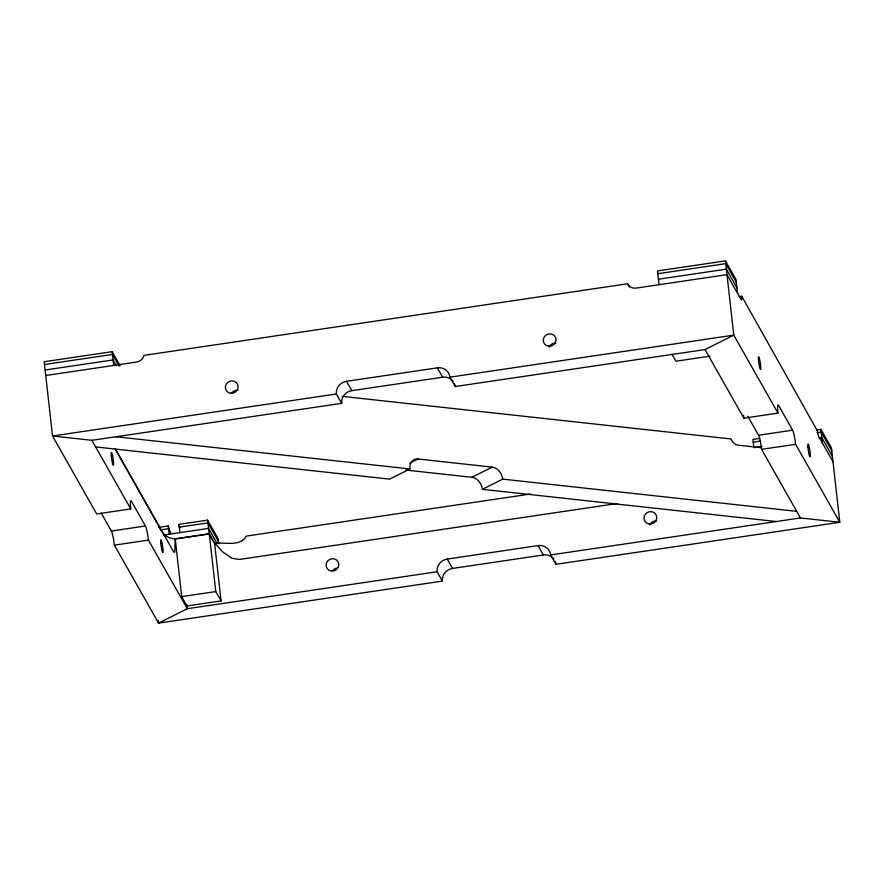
<?xml version="1.0" encoding="UTF-8"?>
<svg xmlns="http://www.w3.org/2000/svg" width="884" height="884" viewBox="0 0 884 884"><rect width="100%" height="100%" fill="white"/><g stroke="black" fill="none" stroke-linecap="round" stroke-linejoin="round"><path stroke-width="1.33" d="M409.612 463.172L417.988 458.984L492.211 467.117A11.558 8.718 63.4 0 1 502.72 479.128L796.683 511.339M417.988 458.984A11.558 8.718 63.4 0 0 409.944 468.962L389.612 479.139L95.638 446.928M120.08 365.667L112.146 351.666L44.2 361.722L52.532 436L336.384 393.977A11.558 10.984 -29.5 0 1 346.506 381.302L437.337 367.854A11.558 10.984 -29.5 0 1 449.923 377.17L455.227 386.529L705.012 349.556L733.775 335.147L725.444 260.879L657.497 270.935L659.044 284.703M405.745 470.045L471.879 477.294L492.211 467.117M471.879 477.294A11.558 8.718 63.4 0 1 482.388 489.316L502.72 479.128M44.509 364.495L112.456 354.44L119.064 366.109M657.806 273.708L725.753 263.653L736.328 282.316M45.128 369.998L113.075 359.943L116.379 365.777M739.157 296.67L741.753 296.284L741.809 297.499A8.663 1.017 81.6 0 1 741.124 299.599L726.991 274.648L636.16 288.096A8.663 8.243 -29.5 0 1 628.314 285.068L627.574 283.775L143.926 355.379L143.484 356.838A8.663 8.243 -29.5 0 1 136.578 362.053L45.747 375.501M658.425 279.211L726.372 269.145L736.947 287.808M816.805 429.944L820.893 429.337L831.468 448L839.8 522.278L555.948 564.29L550.644 554.942A11.558 10.984 -29.5 0 0 538.058 545.616L447.227 559.064A11.558 10.984 -29.5 0 0 437.105 571.749L187.32 608.722L148.446 540.113A11.558 1.348 81.6 0 0 145.44 525.991L131.307 501.04A11.558 1.348 81.6 0 0 130.766 508.93L96.71 513.969L52.532 436L91.892 440.32L341.688 403.336A11.558 10.984 -29.5 0 1 351.81 390.651L442.641 377.214A11.558 10.984 -29.5 0 1 453.083 381.258M449.923 377.17L733.775 335.147L777.953 413.115L743.886 418.165L705.012 349.556M710.007 356.153L675.951 361.202L671.973 354.186M101.284 513.217L111.373 531.041L145.44 525.991M747.787 416.22L758.56 435.226L792.628 430.188A11.558 1.348 81.6 0 1 795.622 444.309L839.8 522.278L800.44 517.958L550.644 554.942M158.722 527.361L168.258 525.947L169.131 529.704M179.916 532.632L178.988 524.367L207.596 520.124L218.171 538.787L218.724 543.759M759.765 438.387L752.947 439.392L753.875 447.669L762.052 446.453M160.391 529.936L168.568 528.72L171.153 533.284M753.256 442.166L760.074 441.16M817.114 432.707L821.203 432.11L831.778 450.774M163.684 535.041L208.525 528.4L217.11 543.561M819.092 438.011L821.822 437.602L832.396 456.266M111.373 531.041A11.558 1.348 81.6 0 1 114.379 545.152L148.446 540.113M758.56 435.226A11.558 1.348 81.6 0 1 761.566 449.348L795.622 444.309M209.287 533.826L175.231 538.864L181.706 596.623L187.01 605.971L221.066 600.932L214.591 543.174L209.287 533.826L215.773 591.573L221.066 600.932M175.165 538.931L209.143 533.903L214.425 543.229M530.499 494.023L246.316 536.091C240.536 546.865 224.768 542.223 214.768 543.152L222.669 551.914L231.951 558.279L239.498 559.439L617.596 503.471M181.706 596.623L215.773 591.573M114.379 545.152L158.556 623.121L442.409 581.097A11.558 10.984 -29.5 0 1 452.531 568.423L543.362 554.975A11.558 10.984 -29.5 0 1 551.749 557.008M342.097 396.341L731.09 438.961L731.72 440.387A8.663 6.542 63.4 0 0 738.217 445.182L761.334 447.713M115.981 436.751L409.944 468.962M482.388 489.316L776.351 521.527M725.444 260.879L736.018 279.543L737.565 293.311M741.753 296.284L817.269 430.674A8.663 1.017 81.6 0 0 818.882 436.818L833.015 461.768M792.628 430.188L778.484 405.237A11.558 1.348 81.6 0 0 777.953 413.115M761.566 449.348L800.44 517.958M627.574 283.775L629.397 286.98M437.337 367.854L442.641 377.214M538.058 545.616L543.362 554.975M346.506 381.302L351.81 390.651M447.227 559.064L452.531 568.423M336.384 393.977L341.688 403.336M437.105 571.749L442.409 581.097M218.481 541.561L207.906 522.897L179.297 527.129L179.85 528.113L178.988 524.367M115.075 448.442L173.894 552.257L174.778 552.014L175.198 538.82C167.374 538.831 161.717 533.483 159.098 526.533L115.694 449.934M91.892 440.32L130.766 508.93M820.893 429.337L822.44 443.105M207.596 520.124L209.143 533.903M186.867 604.689L187.32 608.722L158.556 623.121L158.258 620.435M168.258 525.947L169.187 534.223M112.146 351.666L113.693 365.446M649.817 524.897A6.475 6.155 -29.5 0 1 656.646 520.974M555.24 561.506A11.558 10.984 -29.5 0 1 555.948 564.29M552.5 557.616A11.558 10.984 -29.5 0 1 553.815 559.019M332.771 570.534A6.475 6.155 -29.5 0 1 337.058 568.069M454.52 383.733A11.558 10.984 -29.5 0 1 455.227 386.529M232.05 392.772A6.475 6.155 -29.5 0 1 238.006 390.275M549.097 347.136A6.475 6.155 -29.5 0 1 555.926 343.202M743.886 418.165A11.558 1.348 81.6 0 1 743.632 415.425M649.386 524.002A6.475 6.155 -29.5 0 0 656.326 515.306A6.475 6.155 -29.5 0 0 645.386 514.123A6.475 6.155 -29.5 0 0 649.386 524.002M331.478 571.064A6.475 6.155 -29.5 0 0 338.417 562.368A6.475 6.155 -29.5 0 0 327.467 561.185A6.475 6.155 -29.5 0 0 331.478 571.064M230.746 393.303A6.475 6.155 -29.5 0 0 237.697 384.606A6.475 6.155 -29.5 0 0 226.746 383.413A6.475 6.155 -29.5 0 0 230.746 393.303M548.666 346.241A6.475 6.155 -29.5 0 0 555.605 337.544A6.475 6.155 -29.5 0 0 544.654 336.351A6.475 6.155 -29.5 0 0 548.666 346.241M160.744 542.898A6.475 0.751 81.6 0 0 162.8 552.577A6.475 0.751 81.6 0 0 162.092 543.063A6.475 0.751 81.6 0 0 160.744 542.898M111.262 455.58A6.475 0.751 81.6 0 0 113.318 465.26A6.475 0.751 81.6 0 0 112.611 455.735A6.475 0.751 81.6 0 0 111.262 455.58M758.45 359.766A6.475 0.751 81.6 0 0 760.505 369.457A6.475 0.751 81.6 0 0 759.787 359.932A6.475 0.751 81.6 0 0 758.45 359.766M807.921 447.094A6.475 0.751 81.6 0 0 809.987 456.774A6.475 0.751 81.6 0 0 809.269 447.249A6.475 0.751 81.6 0 0 807.921 447.094"/></g></svg>
